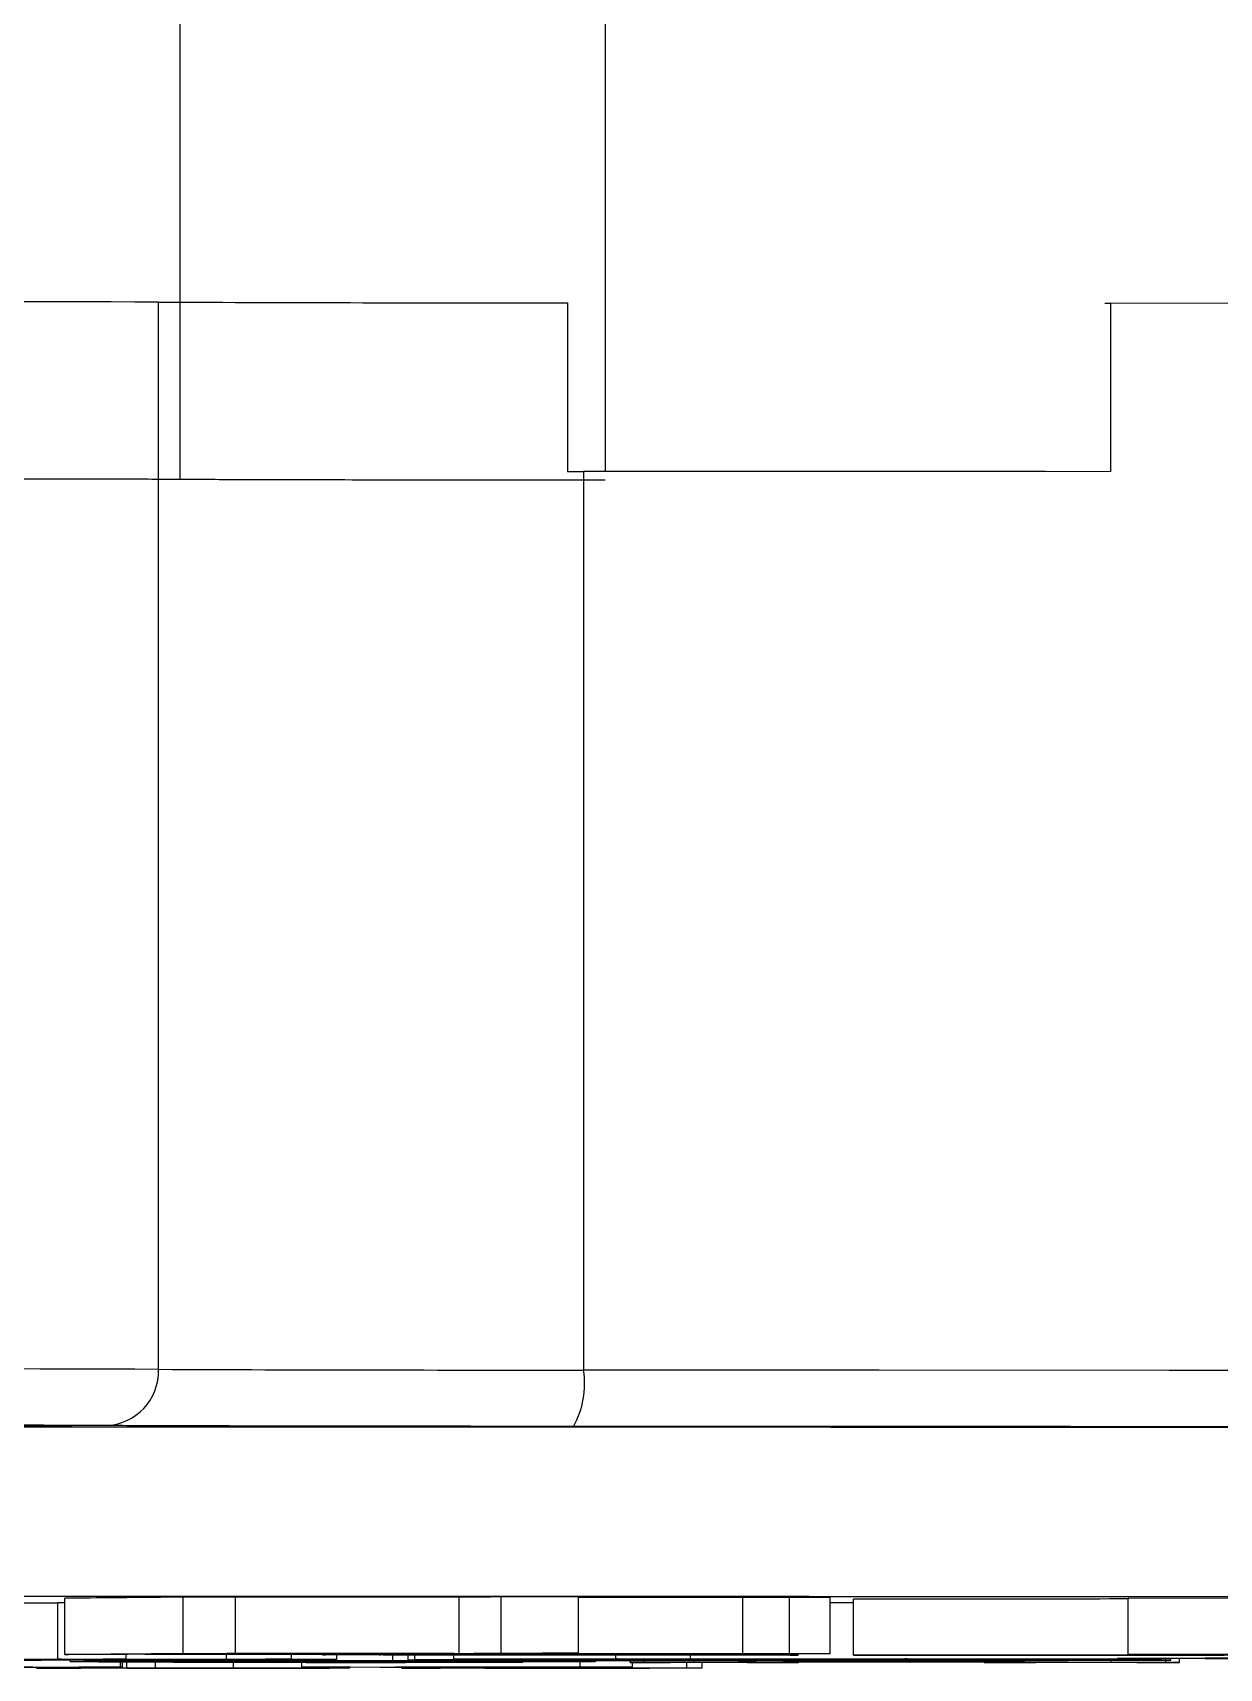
# Model space of a CAD drawing. Header units: millimetres. Extents: x 2223 to 4172, y 741 to 2119.
# Drawn here: x 3107.84 to 3128.98, y 922.89 to 952 of the extents above; entities that cross this region are included whole.
import ezdxf

# ---------------------------------------------------------------- set-up
doc = ezdxf.new("R2010")
doc.units = ezdxf.units.MM

msp = doc.modelspace()

# ---------------------------------------------------------------- linework, layer by layer
at = {"color": 7, "linetype": 'Continuous', "lineweight": 25}
for p, q in [((3118.039, 978.622), (3118.039, 944.194)), ((3110.47, 944.05), (3110.47, 977.885)), ((3110.084, 928.208), (3110.084, 947.208)), ((3117.37, 947.194), (3117.37, 944.194)), ((3126.939, 947.189), (3127.043, 947.189)), ((3127.043, 947.189), (3127.043, 944.189)), ((3117.657, 944.194), (3117.657, 928.194)), ((3108.293, 924.045), (3106.733, 924.045)), ((3108.418, 924.052), (3108.293, 924.052)), ((3108.293, 923.052), (3108.293, 924.052)), ((3108.418, 923.134), (3108.418, 924.134)), ((3111.459, 924.151), (3110.519, 924.153)), ((3110.519, 924.153), (3110.519, 923.153)), ((3115.438, 924.149), (3111.459, 924.151)), ((3111.459, 923.151), (3111.459, 924.151)), ((3115.438, 923.149), (3115.438, 924.149)), ((3117.569, 924.155), (3116.19, 924.157)), ((3116.19, 923.157), (3116.19, 924.157)), ((3117.569, 923.155), (3117.569, 924.155)), ((3120.495, 924.147), (3117.569, 924.148)), ((3121.322, 924.148), (3120.495, 924.147)), ((3120.495, 923.147), (3120.495, 924.147)), ((3122.051, 924.146), (3121.322, 924.148)), ((3121.322, 923.148), (3121.322, 924.148)), ((3122.051, 923.146), (3122.051, 924.146)), ((3122.464, 924.049), (3122.051, 924.049)), ((3122.464, 923.119), (3122.464, 924.119)), ((3131.422, 924.128), (3127.354, 924.134)), ((3127.354, 923.134), (3127.354, 924.134)), ((3106.328, 923.045), (3108.351, 923.045)), ((3111.298, 923.044), (3106.444, 923.044)), ((3108.293, 923.052), (3109.507, 923.051)), ((3109.538, 923.134), (3108.418, 923.134)), ((3109.507, 923.051), (3109.102, 923.05)), ((3109.102, 923.05), (3109.102, 923.045)), ((3109.102, 923.045), (3111.298, 923.045)), ((3109.507, 923.051), (3109.507, 923.134)), ((3109.756, 923.136), (3109.538, 923.134)), ((3113.801, 923.134), (3109.756, 923.136)), ((3110.542, 923.144), (3109.848, 923.137)), ((3109.848, 923.137), (3113.894, 923.135)), ((3110.519, 923.153), (3111.459, 923.151)), ((3114.587, 923.142), (3110.542, 923.144)), ((3111.3, 923.151), (3110.634, 923.144)), ((3110.634, 923.144), (3114.68, 923.142)), ((3111.298, 923.05), (3111.298, 923.135)), ((3111.298, 923.045), (3111.298, 923.05)), ((3111.298, 923.05), (3112.454, 923.049)), ((3112.05, 923.044), (3111.298, 923.043)), ((3111.298, 923.043), (3111.298, 923.044)), ((3115.345, 923.149), (3111.3, 923.151)), ((3111.459, 923.151), (3115.438, 923.149)), ((3111.645, 923.042), (3111.645, 923.044)), ((3111.645, 923.042), (3112.339, 923.043)), ((3112.454, 923.049), (3111.992, 923.048)), ((3111.992, 923.048), (3111.994, 923.048)), ((3112.05, 923.044), (3112.05, 923.048)), ((3112.339, 923.043), (3112.339, 923.049)), ((3112.339, 923.043), (3113.263, 923.041)), ((3112.454, 923.049), (3112.454, 923.135)), ((3113.003, 923.135), (3113.003, 923.126)), ((3113.059, 923.127), (3113.059, 923.135)), ((3113.059, 923.127), (3113.801, 923.134)), ((3113.263, 923.041), (3113.263, 923.134)), ((3113.894, 923.135), (3114.587, 923.142)), ((3113.894, 923.142), (3113.894, 923.135)), ((3114.744, 923.134), (3114.048, 923.127)), ((3119.426, 923.121), (3114.166, 923.124)), ((3114.257, 923.02), (3114.257, 923.124)), ((3114.535, 923.03), (3114.535, 923.124)), ((3114.65, 923.038), (3114.65, 923.123)), ((3114.68, 923.142), (3115.345, 923.149)), ((3114.68, 923.149), (3114.68, 923.142)), ((3114.688, 923.125), (3114.688, 923.133)), ((3114.688, 923.125), (3119.342, 923.123)), ((3118.926, 923.132), (3114.744, 923.134)), ((3115.53, 923.141), (3114.836, 923.135)), ((3114.836, 923.135), (3119.018, 923.133)), ((3115.344, 923.049), (3115.344, 923.123)), ((3115.806, 923.048), (3115.344, 923.049)), ((3115.344, 923.049), (3118.291, 923.049)), ((3119.711, 923.139), (3115.53, 923.141)), ((3116.288, 923.148), (3115.622, 923.142)), ((3115.622, 923.142), (3119.804, 923.14)), ((3116.442, 923.048), (3115.806, 923.048)), ((3116.19, 923.157), (3117.569, 923.155)), ((3120.469, 923.146), (3116.288, 923.148)), ((3116.92, 923.154), (3116.38, 923.149)), ((3116.38, 923.149), (3120.495, 923.147)), ((3118.291, 923.048), (3116.442, 923.048)), ((3117.569, 923.155), (3116.92, 923.154)), ((3118.233, 923.053), (3118.233, 923.122)), ((3118.233, 923.053), (3119.563, 923.052)), ((3118.291, 923.038), (3118.291, 923.048)), ((3118.741, 923.13), (3118.926, 923.132)), ((3118.741, 923.13), (3118.741, 923.132)), ((3119.86, 923.13), (3118.741, 923.13)), ((3119.018, 923.133), (3119.711, 923.139)), ((3119.018, 923.139), (3119.018, 923.133)), ((3119.563, 923.052), (3119.1, 923.051)), ((3119.1, 923.051), (3119.1, 923.049)), ((3119.1, 923.049), (3123.435, 923.049)), ((3123.435, 923.048), (3119.1, 923.048)), ((3119.1, 923.048), (3119.1, 923.045)), ((3123.435, 923.045), (3119.1, 923.045)), ((3119.1, 923.045), (3119.1, 923.042)), ((3119.1, 923.045), (3123.435, 923.045)), ((3119.1, 923.042), (3123.435, 923.042)), ((3119.342, 923.123), (3119.342, 923.13)), ((3119.563, 923.052), (3119.563, 923.13)), ((3119.804, 923.14), (3120.469, 923.146)), ((3119.804, 923.146), (3119.804, 923.14)), ((3120.495, 923.147), (3121.322, 923.148)), ((3120.908, 923.13), (3121.245, 923.129)), ((3121.322, 923.148), (3122.051, 923.146)), ((3122.051, 923.146), (3121.335, 923.145)), ((3121.476, 923.122), (3121.476, 923.145)), ((3122.512, 923.118), (3122.464, 923.119)), ((3123.377, 923.053), (3124.706, 923.052)), ((3123.435, 923.045), (3123.435, 923.048)), ((3123.435, 923.042), (3123.435, 923.045)), ((3124.706, 923.052), (3124.244, 923.051)), ((3124.244, 923.051), (3124.244, 923.049)), ((3124.244, 923.049), (3125.573, 923.049)), ((3127.422, 923.048), (3124.244, 923.048)), ((3124.244, 923.048), (3124.244, 923.038)), ((3125.573, 923.049), (3126.324, 923.051)), ((3125.631, 923.038), (3125.631, 923.048)), ((3126.324, 923.051), (3127.422, 923.048)), ((3126.613, 923.04), (3126.613, 923.048)), ((3127.498, 923.132), (3127.354, 923.134)), ((3127.354, 923.134), (3131.422, 923.128)), ((3127.422, 923.048), (3127.422, 923.061)), ((3127.942, 923.038), (3127.942, 923.059)), ((3128.026, 922.992), (3128.026, 923.058)), ((3128.116, 923.033), (3128.116, 923.058)), ((3128.269, 922.992), (3128.269, 923.058)), ((3131.178, 923.127), (3128.975, 923.131)), ((3104.653, 923.042), (3111.645, 923.042)), ((3107.947, 923.041), (3106.56, 923.041)), ((3106.988, 922.905), (3109.409, 922.905)), ((3108.004, 923.027), (3107.311, 923.026)), ((3107.658, 923.037), (3107.947, 923.041)), ((3108.696, 922.888), (3107.845, 922.904)), ((3107.92, 922.887), (3107.92, 922.902)), ((3107.956, 922.886), (3107.92, 922.887)), ((3107.92, 922.887), (3108.28, 922.887)), ((3107.947, 923.037), (3111.53, 923.037)), ((3113.264, 922.887), (3107.956, 922.886)), ((3109.391, 923.037), (3108.004, 923.037)), ((3108.004, 923.037), (3108.004, 923.027)), ((3108.28, 922.887), (3108.28, 922.895)), ((3108.515, 923.005), (3108.515, 923.037)), ((3108.669, 922.904), (3109.521, 922.888)), ((3113.263, 923.041), (3109.045, 923.041)), ((3109.446, 922.905), (3109.085, 922.905)), ((3109.391, 923.027), (3109.391, 923.037)), ((3110.085, 923.028), (3109.391, 923.027)), ((3109.409, 922.905), (3109.409, 923.027)), ((3109.409, 922.905), (3109.446, 922.905)), ((3109.446, 922.905), (3109.446, 923.027)), ((3109.521, 922.888), (3109.521, 923.027)), ((3110.033, 922.887), (3110.033, 923.028)), ((3110.033, 922.887), (3111.424, 922.888)), ((3111.587, 923.037), (3110.085, 923.037)), ((3110.085, 923.037), (3110.085, 923.028)), ((3110.085, 923.027), (3110.085, 923.028)), ((3110.085, 923.026), (3110.085, 923.027)), ((3111.424, 922.888), (3111.424, 923.025)), ((3111.53, 923.037), (3111.53, 923.041)), ((3111.53, 923.037), (3111.934, 923.039)), ((3111.587, 923.028), (3111.587, 923.037)), ((3111.934, 923.039), (3111.934, 923.041)), ((3111.934, 923.039), (3112.743, 923.037)), ((3112.743, 923.037), (3112.339, 923.036)), ((3112.339, 923.036), (3112.339, 923.027)), ((3112.341, 923.027), (3112.341, 923.036)), ((3112.638, 922.906), (3112.638, 923.037)), ((3112.638, 922.906), (3117.595, 922.909)), ((3112.705, 922.906), (3112.638, 922.906)), ((3112.958, 922.906), (3112.705, 922.906)), ((3112.743, 923.037), (3112.743, 923.041)), ((3113.142, 923.021), (3113.142, 923.041)), ((3113.193, 922.992), (3113.193, 923.041)), ((3113.225, 922.892), (3113.495, 922.892)), ((3113.495, 922.892), (3113.264, 922.887)), ((3115.092, 922.89), (3113.503, 922.905)), ((3113.771, 923.003), (3113.771, 923.004)), ((3113.771, 923.004), (3117.865, 923.004)), ((3114.257, 923.003), (3113.771, 923.003)), ((3114.312, 922.905), (3115.002, 922.899)), ((3114.422, 922.888), (3114.422, 922.896)), ((3114.422, 922.888), (3114.724, 922.889)), ((3114.489, 922.888), (3114.422, 922.888)), ((3119.646, 922.89), (3114.489, 922.888)), ((3114.593, 923.03), (3114.535, 923.03)), ((3115.17, 923.037), (3114.65, 923.038)), ((3114.65, 923.038), (3118.291, 923.038)), ((3116.094, 922.907), (3114.678, 922.906)), ((3114.724, 922.889), (3114.724, 922.893)), ((3115.002, 922.899), (3115.002, 922.907)), ((3115.002, 922.899), (3116.468, 922.899)), ((3115.054, 923.019), (3115.054, 923.037)), ((3116.533, 922.899), (3115.067, 922.898)), ((3115.067, 922.898), (3115.901, 922.89)), ((3115.228, 922.995), (3115.228, 923.001)), ((3115.806, 923.025), (3115.286, 923.026)), ((3115.286, 923.026), (3120.718, 923.026)), ((3115.901, 922.89), (3115.901, 922.898)), ((3115.932, 923.021), (3116.57, 923.013)), ((3116.57, 923.013), (3116.085, 923.013)), ((3116.444, 922.889), (3116.444, 922.899)), ((3116.444, 922.889), (3117.758, 922.89)), ((3118.696, 923.038), (3116.557, 923.038)), ((3116.57, 923.038), (3116.57, 923.013)), ((3116.57, 923.001), (3116.57, 922.992)), ((3117.205, 922.902), (3117.14, 922.903)), ((3117.14, 922.903), (3117.442, 922.903)), ((3127.191, 923.026), (3117.193, 923.026)), ((3117.442, 922.903), (3118.097, 922.896)), ((3117.865, 923.003), (3117.46, 923.003)), ((3117.595, 922.909), (3117.595, 923.003)), ((3117.595, 922.909), (3118.527, 922.905)), ((3117.656, 923.032), (3120.718, 923.032)), ((3118.118, 923.031), (3117.656, 923.032)), ((3117.795, 922.896), (3117.751, 922.897)), ((3117.758, 922.89), (3117.758, 922.897)), ((3118.097, 922.896), (3117.795, 922.896)), ((3117.865, 923.004), (3117.865, 923.026)), ((3117.865, 923.004), (3117.865, 923.003)), ((3118.754, 923.031), (3118.118, 923.031)), ((3118.527, 922.905), (3118.298, 922.905)), ((3118.488, 922.992), (3118.488, 923.026)), ((3118.488, 922.99), (3118.488, 922.992)), ((3118.488, 922.992), (3118.731, 922.992)), ((3121.482, 922.99), (3118.488, 922.99)), ((3118.527, 922.905), (3118.527, 922.99)), ((3118.731, 922.992), (3118.731, 923.026)), ((3120.718, 923.031), (3118.754, 923.031)), ((3123.435, 923.041), (3119.1, 923.041)), ((3119.1, 923.041), (3119.1, 923.038)), ((3119.1, 923.038), (3123.435, 923.038)), ((3119.494, 922.895), (3119.494, 922.99)), ((3119.494, 922.895), (3119.769, 922.895)), ((3119.621, 922.993), (3119.621, 923.026)), ((3119.621, 922.993), (3122.773, 923.02)), ((3119.769, 922.895), (3119.646, 922.89)), ((3122.857, 923.038), (3119.736, 923.038)), ((3119.769, 922.895), (3119.769, 922.99)), ((3121.239, 923.001), (3120.511, 922.995)), ((3120.661, 923.037), (3120.661, 923.038)), ((3120.661, 923.037), (3121.99, 923.036)), ((3120.718, 923.026), (3120.718, 923.031)), ((3124.874, 923.001), (3121.239, 923.001)), ((3121.239, 922.992), (3121.239, 923.001)), ((3121.239, 922.992), (3121.482, 922.992)), ((3123.097, 923.017), (3121.401, 923.003)), ((3121.401, 923.003), (3124.793, 923.003)), ((3121.99, 923.036), (3121.47, 923.035)), ((3121.47, 923.035), (3121.47, 923.032)), ((3121.47, 923.032), (3123.03, 923.032)), ((3124.764, 923.031), (3121.47, 923.031)), ((3121.47, 923.031), (3121.47, 923.026)), ((3121.47, 923.026), (3125.111, 923.026)), ((3121.482, 922.992), (3121.482, 923.001)), ((3121.482, 922.992), (3121.482, 922.99)), ((3121.99, 923.036), (3121.99, 923.038)), ((3122.773, 923.02), (3122.773, 923.026)), ((3122.773, 923.02), (3123.984, 923.021)), ((3123.03, 923.032), (3123.03, 923.041)), ((3123.03, 923.032), (3123.724, 923.033)), ((3123.178, 923.017), (3123.097, 923.017)), ((3124.793, 923.003), (3123.178, 923.017)), ((3127.942, 923.038), (3123.203, 923.038)), ((3123.435, 923.038), (3123.435, 923.041)), ((3123.724, 923.033), (3124.764, 923.031)), ((3123.984, 923.021), (3123.984, 923.026)), ((3123.984, 923.021), (3127.055, 922.994)), ((3124.244, 923.038), (3125.631, 923.038)), ((3124.79, 922.992), (3124.79, 923.001)), ((3124.79, 922.99), (3124.79, 922.992)), ((3124.79, 922.992), (3125.114, 922.992)), ((3128.269, 922.99), (3124.79, 922.99)), ((3125.68, 922.994), (3124.874, 923.001)), ((3125.111, 923.026), (3125.111, 923.038)), ((3125.111, 923.026), (3125.977, 923.028)), ((3125.114, 922.992), (3125.114, 922.999)), ((3125.631, 923.038), (3126.613, 923.04)), ((3125.977, 923.028), (3127.191, 923.026)), ((3126.613, 923.04), (3127.942, 923.038)), ((3127.055, 922.994), (3127.055, 923.026)), ((3128.026, 922.992), (3128.269, 922.992)), ((3128.116, 923.033), (3128.116, 923.032)), ((3128.269, 922.992), (3128.269, 922.99))]:
    msp.add_line(p, q, dxfattribs=at)
at = {"color": 7, "linetype": 'Continuous', "lineweight": 25, "flags": 128}
for points in [[(3180.171, 947.074), (3179.379, 947.079), (3177.509, 947.09), (3175.295, 947.101), (3172.748, 947.111), (3169.878, 947.121), (3166.699, 947.13), (3163.226, 947.139), (3159.475, 947.148), (3155.464, 947.156), (3151.211, 947.163), (3146.736, 947.17), (3142.059, 947.176), (3137.203, 947.181), (3132.19, 947.186), (3127.043, 947.189)], [(3117.37, 944.194), (3117.405, 944.194), (3117.441, 944.194), (3117.477, 944.194), (3117.513, 944.194), (3117.549, 944.194), (3117.585, 944.194), (3117.621, 944.194), (3117.657, 944.194)], [(3127.043, 944.189), (3125.886, 944.19), (3124.723, 944.191), (3123.556, 944.192), (3122.384, 944.192), (3121.208, 944.193), (3120.028, 944.193), (3118.844, 944.194), (3117.657, 944.194)], [(3182.053, 928.057), (3180.913, 928.068), (3179.422, 928.079), (3177.586, 928.09), (3175.415, 928.1), (3172.917, 928.111), (3170.105, 928.12), (3166.99, 928.13), (3163.588, 928.139), (3159.913, 928.147), (3155.982, 928.155), (3151.812, 928.162), (3147.424, 928.169), (3142.836, 928.175), (3138.069, 928.18), (3133.145, 928.185), (3128.086, 928.189), (3122.916, 928.192), (3117.657, 928.194)], [(3131.578, 927.167), (3126.874, 927.17), (3122.053, 927.174), (3117.138, 927.176), (3112.155, 927.178), (3107.128, 927.179), (3102.082, 927.179), (3097.043, 927.178), (3092.034, 927.177), (3087.083, 927.175), (3082.212, 927.172)], [(3107.021, 927.21), (3107.847, 927.208), (3108.367, 927.205), (3108.544, 927.202)], [(3108.544, 927.202), (3108.367, 927.2), (3107.847, 927.197), (3107.021, 927.195)], [(3127.167, 923.064), (3127.352, 923.066), (3127.891, 923.068), (3128.73, 923.07), (3129.787, 923.071), (3130.959, 923.072), (3132.131, 923.071), (3133.188, 923.07), (3134.027, 923.068), (3134.566, 923.066), (3134.751, 923.064), (3134.566, 923.061), (3134.027, 923.059), (3133.188, 923.057), (3132.131, 923.056), (3130.959, 923.056), (3129.787, 923.056), (3128.73, 923.057), (3127.891, 923.059), (3127.352, 923.061), (3127.167, 923.064)], [(3127.988, 923.064), (3128.167, 923.066), (3128.683, 923.068), (3129.473, 923.069), (3130.443, 923.07), (3131.475, 923.07), (3132.445, 923.069), (3133.235, 923.068), (3133.751, 923.066), (3133.93, 923.064), (3133.751, 923.061), (3133.235, 923.06), (3132.445, 923.058), (3131.475, 923.057), (3130.443, 923.057), (3129.473, 923.058), (3128.683, 923.06), (3128.167, 923.061), (3127.988, 923.064)]]:
    msp.add_lwpolyline(points, dxfattribs=at)
at = {"color": 7, "linetype": 'Continuous', "lineweight": 25}
for centre, radius, start, end in [((3103.344, -1045.095), 1992.314, 89.806162, 90.193839), ((3117.064, 2762.091), 1814.896, 269.779653, 270.009649), ((3103.344, -1064.095), 1992.314, 89.806162, 90.193839), ((3109.114, 928.177), 0.971, 272.0036, 1.8174), ((3117.217, 2803.28), 1875.085, 269.782038, 270.013422), ((3116.114, 927.953), 1.561, 330.8519, 8.9032)]:
    msp.add_arc(centre, radius, start, end, dxfattribs=at)
for points in [[(3110.47, 944.05), (3110.145, 944.052), (3109.495, 944.055), (3107.783, 944.058), (3105.715, 944.06), (3103.422, 944.061), (3101.129, 944.06), (3099.06, 944.058), (3097.349, 944.055), (3096.699, 944.052), (3096.374, 944.05)], [(3118.039, 944.036), (3117.2, 944.037), (3115.522, 944.038), (3113.339, 944.041), (3111.54, 944.045), (3110.827, 944.048), (3110.47, 944.05)]]:
    msp.add_open_spline(points, degree=3, dxfattribs=at)
for points, knots in [([(3109.148, 927.207), (3108.884, 927.208), (3108.343, 927.211), (3106.925, 927.214), (3105.208, 927.215), (3103.344, 927.216), (3101.48, 927.215), (3099.763, 927.214), (3098.345, 927.211), (3097.804, 927.208), (3097.54, 927.207)], [0, 0, 0, 0, 0.122089, 0.25, 0.377911, 0.5, 0.622089, 0.75, 0.877911, 1, 1, 1, 1]), ([(3117.478, 927.192), (3116.575, 927.193), (3114.738, 927.194), (3112.324, 927.197), (3110.334, 927.202), (3109.539, 927.205), (3109.148, 927.207)], [0, 0, 0, 0, 0.245796, 0.5, 0.754204, 1, 1, 1, 1]), ([(3181.069, 927.056), (3180.543, 927.062), (3179.481, 927.072), (3176.942, 927.088), (3173.673, 927.104), (3169.61, 927.119), (3164.798, 927.133), (3159.306, 927.146), (3153.212, 927.157), (3146.609, 927.168), (3139.63, 927.176), (3132.388, 927.183), (3125.011, 927.189), (3119.974, 927.191), (3117.478, 927.192)], [0, 0, 0, 0, 0.079959, 0.161371, 0.244142, 0.328893, 0.414217, 0.5, 0.585778, 0.671102, 0.755858, 0.838624, 0.920039, 1, 1, 1, 1]), ([(3034.899, 924.029), (3034.946, 924.032), (3035.053, 924.04), (3035.923, 924.053), (3037.403, 924.067), (3039.579, 924.08), (3042.409, 924.094), (3045.923, 924.106), (3050.077, 924.119), (3054.821, 924.13), (3060.082, 924.14), (3065.774, 924.149), (3071.797, 924.156), (3078.02, 924.162), (3084.385, 924.167), (3090.738, 924.17), (3097.077, 924.172), (3103.344, 924.173), (3109.611, 924.172), (3115.95, 924.17), (3122.303, 924.167), (3128.668, 924.162), (3134.891, 924.156), (3140.914, 924.149), (3146.606, 924.14), (3151.867, 924.13), (3156.611, 924.119), (3160.765, 924.106), (3164.279, 924.094), (3167.109, 924.08), (3169.285, 924.067), (3170.766, 924.053), (3171.637, 924.04), (3171.744, 924.032), (3171.792, 924.029)], [0, 0, 0, 0, 0.023828, 0.053273, 0.084485, 0.115699, 0.147957, 0.180726, 0.213842, 0.247136, 0.28043, 0.313546, 0.346314, 0.378573, 0.409785, 0.440999, 0.470442, 0.499888, 0.529332, 0.558778, 0.58999, 0.621203, 0.653462, 0.68623, 0.719347, 0.752641, 0.785934, 0.819051, 0.851819, 0.884078, 0.915289, 0.946503, 0.975948, 1, 1, 1, 1]), ([(3110.519, 924.153), (3110.387, 924.152), (3110.012, 924.148), (3109.323, 924.141), (3108.72, 924.136), (3108.418, 924.134)], [0, 0, 0, 0, 0.212583, 0.606196, 1, 1, 1, 1]), ([(3116.19, 924.157), (3116.127, 924.156), (3116.002, 924.155), (3115.753, 924.152), (3115.559, 924.151), (3115.438, 924.149)], [0, 0, 0, 0, 0.272745, 0.545491, 1, 1, 1, 1]), ([(3127.354, 924.12), (3126.468, 924.119), (3124.874, 924.118), (3123.205, 924.118), (3122.464, 924.119)], [0, 0, 0, 0, 0.55606, 1, 1, 1, 1]), ([(3108.35, 923.046), (3108.349, 923.046), (3108.348, 923.048), (3108.34, 923.05), (3108.311, 923.051), (3108.293, 923.052)], [0, 0, 0, 0, 0.1670531, 0.5016287, 1, 1, 1, 1]), ([(3108.418, 923.134), (3108.583, 923.135), (3109.053, 923.139), (3109.775, 923.145), (3110.271, 923.151), (3110.519, 923.153)], [0, 0, 0, 0, 0.212581, 0.606192, 1, 1, 1, 1]), ([(3112.002, 923.046), (3112.006, 923.046), (3112.014, 923.045), (3112.038, 923.044), (3112.05, 923.044)], [0, 0, 0, 0, 0.499804, 1, 1, 1, 1]), ([(3114.166, 923.124), (3113.971, 923.124), (3113.647, 923.124), (3113.268, 923.125), (3113.059, 923.125), (3112.978, 923.126), (3113.028, 923.127), (3113.059, 923.127)], [0, 0, 0, 0, 0.2631806, 0.4361155, 0.6100885, 0.7625762, 1, 1, 1, 1]), ([(3114.048, 923.127), (3114.021, 923.127), (3113.992, 923.127), (3114.034, 923.126), (3114.037, 923.126)], [0, 0, 0, 0, 0.932699, 1, 1, 1, 1]), ([(3114.09, 923.126), (3114.128, 923.126), (3114.217, 923.126), (3114.436, 923.125), (3114.606, 923.125), (3114.688, 923.125)], [0, 0, 0, 0, 0.272877, 0.648333, 1, 1, 1, 1]), ([(3115.438, 923.149), (3115.512, 923.15), (3115.66, 923.152), (3115.913, 923.154), (3116.083, 923.156), (3116.19, 923.157)], [0, 0, 0, 0, 0.2727442, 0.5454921, 1, 1, 1, 1]), ([(3118.291, 923.049), (3118.29, 923.049), (3118.287, 923.05), (3118.272, 923.051), (3118.248, 923.052), (3118.233, 923.053)], [0, 0, 0, 0, 0.279578, 0.559168, 1, 1, 1, 1]), ([(3119.342, 923.123), (3119.432, 923.123), (3119.596, 923.123), (3119.824, 923.123), (3120.003, 923.123), (3120.263, 923.124), (3120.478, 923.127), (3120.741, 923.128), (3120.908, 923.13)], [0, 0, 0, 0, 0.07162, 0.129699, 0.187858, 0.251244, 0.523134, 1, 1, 1, 1]), ([(3121.476, 923.122), (3121.312, 923.122), (3121.034, 923.121), (3120.447, 923.121), (3119.917, 923.121), (3119.568, 923.121), (3119.426, 923.121)], [0, 0, 0, 0, 0.312528, 0.530177, 0.809183, 1, 1, 1, 1]), ([(3121.335, 923.145), (3121.186, 923.144), (3120.89, 923.141), (3120.38, 923.136), (3120.054, 923.132), (3119.86, 923.13)], [0, 0, 0, 0, 0.289148, 0.578294, 1, 1, 1, 1]), ([(3121.245, 923.129), (3121.175, 923.129), (3121.042, 923.127), (3120.905, 923.126), (3121.011, 923.124), (3121.268, 923.123), (3121.446, 923.122), (3121.476, 923.122)], [0, 0, 0, 0, 0.2884014, 0.5546776, 0.7569491, 0.9590558, 1, 1, 1, 1]), ([(3122.464, 923.119), (3123.133, 923.118), (3124.385, 923.118), (3126.201, 923.119), (3128.244, 923.121), (3129.901, 923.124), (3130.851, 923.126), (3131.178, 923.127)], [0, 0, 0, 0, 0.198997, 0.37265, 0.545625, 0.843257, 1, 1, 1, 1]), ([(3132.026, 923.126), (3131.603, 923.125), (3130.537, 923.122), (3128.314, 923.119), (3125.373, 923.117), (3123.464, 923.118), (3122.512, 923.118)], [0, 0, 0, 0, 0.185716, 0.467958, 0.734859, 1, 1, 1, 1]), ([(3123.435, 923.049), (3123.434, 923.049), (3123.431, 923.05), (3123.418, 923.052), (3123.393, 923.052), (3123.377, 923.053)], [0, 0, 0, 0, 0.2708249, 0.5416574, 1, 1, 1, 1]), ([(3128.975, 923.131), (3128.838, 923.131), (3128.564, 923.131), (3128.075, 923.132), (3127.709, 923.132), (3127.498, 923.132)], [0, 0, 0, 0, 0.296385, 0.592978, 1, 1, 1, 1]), ([(3107.845, 922.904), (3107.832, 922.904), (3107.812, 922.904), (3107.731, 922.904), (3107.636, 922.904), (3107.497, 922.904), (3107.394, 922.904), (3107.332, 922.904)], [0, 0, 0, 0, 0.282665, 0.424863, 0.567605, 0.744514, 1, 1, 1, 1]), ([(3109.045, 923.041), (3108.922, 923.041), (3108.676, 923.04), (3108.302, 923.039), (3108.086, 923.038), (3107.947, 923.037)], [0, 0, 0, 0, 0.259762, 0.519402, 1, 1, 1, 1]), ([(3108.28, 922.887), (3108.369, 922.887), (3108.493, 922.887), (3108.626, 922.887), (3108.684, 922.887), (3108.707, 922.888), (3108.7, 922.888), (3108.696, 922.888)], [0, 0, 0, 0, 0.36734, 0.515297, 0.663697, 0.845087, 1, 1, 1, 1]), ([(3108.515, 923.005), (3108.544, 923.007), (3108.617, 923.01), (3109.371, 923.015), (3110.522, 923.018), (3111.6, 923.02), (3112.522, 923.021), (3113.039, 923.021), (3113.142, 923.021)], [0, 0, 0, 0, 0.211208, 0.543916, 0.70607, 0.836311, 0.967456, 1, 1, 1, 1]), ([(3113.187, 922.99), (3112.6, 922.991), (3111.608, 922.991), (3110.434, 922.992), (3109.399, 922.995), (3108.664, 923), (3108.561, 923.003), (3108.515, 923.005)], [0, 0, 0, 0, 0.187422, 0.316972, 0.445984, 0.752119, 1, 1, 1, 1]), ([(3109.085, 922.905), (3109.012, 922.905), (3108.899, 922.905), (3108.77, 922.904), (3108.695, 922.904), (3108.661, 922.904), (3108.666, 922.904), (3108.669, 922.904)], [0, 0, 0, 0, 0.311431, 0.483158, 0.654996, 0.813001, 1, 1, 1, 1]), ([(3109.521, 922.888), (3109.531, 922.888), (3109.547, 922.888), (3109.624, 922.887), (3109.734, 922.887), (3109.876, 922.887), (3109.982, 922.887), (3110.033, 922.887)], [0, 0, 0, 0, 0.226887, 0.389122, 0.551824, 0.783972, 1, 1, 1, 1]), ([(3113.091, 923.019), (3112.853, 923.019), (3112.38, 923.019), (3111.63, 923.018), (3110.824, 923.016), (3110.187, 923.013), (3109.9, 923.009), (3109.872, 923.006), (3109.858, 923.005)], [0, 0, 0, 0, 0.087728, 0.173959, 0.328461, 0.554861, 0.777023, 1, 1, 1, 1]), ([(3109.858, 923.005), (3109.887, 923.004), (3109.946, 923.001), (3110.401, 922.997), (3110.936, 922.994), (3111.633, 922.993), (3112.391, 922.992), (3112.938, 922.992), (3113.193, 922.992)], [0, 0, 0, 0, 0.254742, 0.50973, 0.682774, 0.792634, 0.903219, 1, 1, 1, 1]), ([(3110.085, 923.027), (3110.251, 923.027), (3110.581, 923.027), (3110.967, 923.027), (3111.24, 923.027), (3111.381, 923.027), (3111.484, 923.027), (3111.545, 923.027), (3111.581, 923.027), (3111.585, 923.027), (3111.587, 923.028)], [0, 0, 0, 0, 0.291265, 0.577908, 0.673859, 0.770575, 0.821169, 0.872133, 0.929983, 1, 1, 1, 1]), ([(3111.356, 923.025), (3111.322, 923.025), (3111.256, 923.025), (3110.958, 923.026), (3110.561, 923.026), (3110.239, 923.026), (3110.085, 923.026)], [0, 0, 0, 0, 0.215567, 0.407136, 0.716043, 1, 1, 1, 1]), ([(3112.339, 923.027), (3112.336, 923.027), (3112.331, 923.026), (3112.15, 923.026), (3111.832, 923.025), (3111.534, 923.025), (3111.356, 923.025)], [0, 0, 0, 0, 0.273904, 0.481798, 0.689877, 1, 1, 1, 1]), ([(3111.424, 922.888), (3111.671, 922.888), (3112.147, 922.888), (3112.696, 922.889), (3113.065, 922.89), (3113.166, 922.891), (3113.225, 922.892)], [0, 0, 0, 0, 0.254501, 0.491089, 0.704746, 1, 1, 1, 1]), ([(3113.503, 922.905), (3113.487, 922.905), (3113.462, 922.905), (3113.381, 922.906), (3113.283, 922.906), (3113.136, 922.906), (3113.026, 922.906), (3112.958, 922.906)], [0, 0, 0, 0, 0.243865, 0.391737, 0.541046, 0.710969, 1, 1, 1, 1]), ([(3116.085, 923.013), (3115.877, 923.014), (3115.574, 923.016), (3114.8, 923.018), (3114.008, 923.019), (3113.392, 923.019), (3113.091, 923.019)], [0, 0, 0, 0, 0.421189, 0.615596, 0.812628, 1, 1, 1, 1]), ([(3113.142, 923.021), (3113.28, 923.021), (3113.541, 923.021), (3113.913, 923.02), (3114.142, 923.02), (3114.257, 923.02)], [0, 0, 0, 0, 0.356459, 0.6762528, 1, 1, 1, 1]), ([(3115.363, 922.992), (3115.083, 922.992), (3114.51, 922.991), (3113.715, 922.99), (3113.274, 922.99), (3113.187, 922.99)], [0, 0, 0, 0, 0.432658, 0.887677, 1, 1, 1, 1]), ([(3113.193, 922.992), (3113.532, 922.992), (3114.045, 922.992), (3114.663, 922.992), (3115.022, 922.993), (3115.176, 922.994), (3115.214, 922.995), (3115.228, 922.995)], [0, 0, 0, 0, 0.362877, 0.547963, 0.734409, 0.906428, 1, 1, 1, 1]), ([(3114.257, 923.02), (3114.322, 923.02), (3114.453, 923.02), (3114.712, 923.02), (3114.918, 923.02), (3115.054, 923.019)], [0, 0, 0, 0, 0.251708, 0.503436, 1, 1, 1, 1]), ([(3115.228, 923.001), (3115.221, 923.001), (3115.211, 923.001), (3115.075, 923.002), (3114.875, 923.002), (3114.589, 923.003), (3114.373, 923.003), (3114.257, 923.003)], [0, 0, 0, 0, 0.2578562, 0.4223337, 0.5883002, 0.7795784, 1, 1, 1, 1]), ([(3114.678, 922.906), (3114.6, 922.906), (3114.482, 922.906), (3114.361, 922.906), (3114.304, 922.906), (3114.293, 922.906), (3114.306, 922.905), (3114.312, 922.905)], [0, 0, 0, 0, 0.339866, 0.516986, 0.694619, 0.862206, 1, 1, 1, 1]), ([(3114.535, 923.03), (3115.131, 923.031), (3116.162, 923.032), (3117.626, 923.034), (3118.3, 923.036), (3118.696, 923.038)], [0, 0, 0, 0, 0.36202, 0.6263638, 1, 1, 1, 1]), ([(3119.736, 923.038), (3119.335, 923.036), (3118.326, 923.033), (3116.44, 923.031), (3115.039, 923.03), (3114.593, 923.03)], [0, 0, 0, 0, 0.3105248, 0.7800713, 1, 1, 1, 1]), ([(3114.724, 922.889), (3114.814, 922.889), (3114.94, 922.889), (3115.061, 922.889), (3115.109, 922.889), (3115.113, 922.889), (3115.097, 922.89), (3115.092, 922.89)], [0, 0, 0, 0, 0.37884, 0.527566, 0.676229, 0.889817, 1, 1, 1, 1]), ([(3115.054, 923.019), (3115.184, 923.02), (3115.439, 923.02), (3115.744, 923.02), (3115.872, 923.021), (3115.932, 923.021)], [0, 0, 0, 0, 0.3565311, 0.6963223, 1, 1, 1, 1]), ([(3116.557, 923.038), (3116.391, 923.038), (3116.074, 923.038), (3115.61, 923.037), (3115.317, 923.037), (3115.17, 923.037)], [0, 0, 0, 0, 0.35686, 0.67714, 1, 1, 1, 1]), ([(3116.007, 922.992), (3115.936, 922.992), (3115.772, 922.992), (3115.54, 922.992), (3115.416, 922.992), (3115.363, 922.992)], [0, 0, 0, 0, 0.301306, 0.696717, 1, 1, 1, 1]), ([(3117.193, 923.026), (3117.026, 923.026), (3116.71, 923.026), (3116.245, 923.025), (3115.953, 923.025), (3115.806, 923.025)], [0, 0, 0, 0, 0.35686, 0.67714, 1, 1, 1, 1]), ([(3115.901, 922.89), (3115.921, 922.89), (3115.951, 922.89), (3116.051, 922.889), (3116.17, 922.889), (3116.306, 922.889), (3116.402, 922.889), (3116.444, 922.889)], [0, 0, 0, 0, 0.271137, 0.427796, 0.584166, 0.818016, 1, 1, 1, 1]), ([(3116.57, 922.992), (3116.526, 922.992), (3116.438, 922.992), (3116.276, 922.992), (3116.127, 922.992), (3116.027, 922.992), (3116.007, 922.992)], [0, 0, 0, 0, 0.252541, 0.505388, 0.89895, 1, 1, 1, 1]), ([(3118.298, 922.905), (3118.108, 922.905), (3117.728, 922.906), (3117.089, 922.907), (3116.502, 922.907), (3116.204, 922.907), (3116.094, 922.907)], [0, 0, 0, 0, 0.324948, 0.652823, 0.870839, 1, 1, 1, 1]), ([(3116.468, 922.899), (3116.599, 922.899), (3116.812, 922.9), (3117.062, 922.9), (3117.197, 922.9), (3117.265, 922.901), (3117.242, 922.902), (3117.211, 922.902), (3117.205, 922.902)], [0, 0, 0, 0, 0.2467259, 0.3998867, 0.5540311, 0.6957626, 0.9510683, 1, 1, 1, 1]), ([(3117.751, 922.897), (3117.697, 922.897), (3117.617, 922.898), (3117.375, 922.898), (3117.135, 922.899), (3116.84, 922.899), (3116.645, 922.899), (3116.533, 922.899)], [0, 0, 0, 0, 0.333895, 0.499037, 0.66578, 0.808284, 1, 1, 1, 1]), ([(3117.46, 923.003), (3117.327, 923.003), (3117.103, 923.003), (3116.836, 923.002), (3116.666, 923.002), (3116.58, 923.001), (3116.573, 923.001), (3116.57, 923.001)], [0, 0, 0, 0, 0.277602, 0.465557, 0.653489, 0.849158, 1, 1, 1, 1]), ([(3117.758, 922.89), (3118.049, 922.89), (3118.549, 922.89), (3119.065, 922.892), (3119.376, 922.893), (3119.451, 922.894), (3119.494, 922.895)], [0, 0, 0, 0, 0.295552, 0.509146, 0.721996, 1, 1, 1, 1]), ([(3118.731, 922.992), (3118.854, 922.992), (3119.064, 922.992), (3119.32, 922.992), (3119.505, 922.993), (3119.58, 922.993), (3119.612, 922.993), (3119.621, 922.993)], [0, 0, 0, 0, 0.268165, 0.456817, 0.645375, 0.906381, 1, 1, 1, 1]), ([(3120.511, 922.995), (3120.5, 922.995), (3120.479, 922.995), (3120.446, 922.994), (3120.436, 922.994), (3120.43, 922.994)], [0, 0, 0, 0, 0.25022, 0.500508, 1, 1, 1, 1]), ([(3120.43, 922.994), (3120.439, 922.993), (3120.453, 922.993), (3120.531, 922.992), (3120.628, 922.992), (3120.782, 922.992), (3120.992, 922.992), (3121.153, 922.992), (3121.239, 922.992)], [0, 0, 0, 0, 0.284135, 0.450473, 0.560568, 0.671794, 0.825494, 1, 1, 1, 1]), ([(3120.718, 923.032), (3120.717, 923.032), (3120.713, 923.034), (3120.696, 923.035), (3120.673, 923.036), (3120.661, 923.037)], [0, 0, 0, 0, 0.39313, 0.696516, 1, 1, 1, 1]), ([(3127.075, 923.031), (3126.465, 923.031), (3125.239, 923.032), (3123.733, 923.035), (3123.114, 923.037), (3122.857, 923.038)], [0, 0, 0, 0, 0.367157, 0.736287, 1, 1, 1, 1]), ([(3123.203, 923.038), (3123.692, 923.037), (3124.805, 923.034), (3126.643, 923.033), (3127.806, 923.033), (3128.116, 923.033)], [0, 0, 0, 0, 0.364385, 0.830851, 1, 1, 1, 1]), ([(3125.114, 922.992), (3125.2, 922.992), (3125.341, 922.992), (3125.509, 922.992), (3125.617, 922.992), (3125.69, 922.992), (3125.741, 922.992), (3125.753, 922.993), (3125.761, 922.993)], [0, 0, 0, 0, 0.25713, 0.418126, 0.515419, 0.613557, 0.771961, 1, 1, 1, 1]), ([(3125.761, 922.993), (3125.759, 922.993), (3125.757, 922.993), (3125.742, 922.994), (3125.704, 922.994), (3125.68, 922.994)], [0, 0, 0, 0, 0.25103, 0.502225, 1, 1, 1, 1]), ([(3127.055, 922.994), (3127.097, 922.993), (3127.181, 922.993), (3127.367, 922.992), (3127.628, 922.992), (3127.854, 922.992), (3127.989, 922.992), (3128.026, 922.992)], [0, 0, 0, 0, 0.25387, 0.509596, 0.715202, 0.920342, 1, 1, 1, 1]), ([(3128.116, 923.032), (3127.991, 923.032), (3127.739, 923.032), (3127.424, 923.032), (3127.199, 923.031), (3127.105, 923.031), (3127.081, 923.031), (3127.075, 923.031)], [0, 0, 0, 0, 0.282135, 0.566109, 0.757606, 0.950164, 1, 1, 1, 1])]:
    msp.add_open_spline(points, degree=3, knots=knots, dxfattribs=at)

doc.saveas('drawing.dxf')
